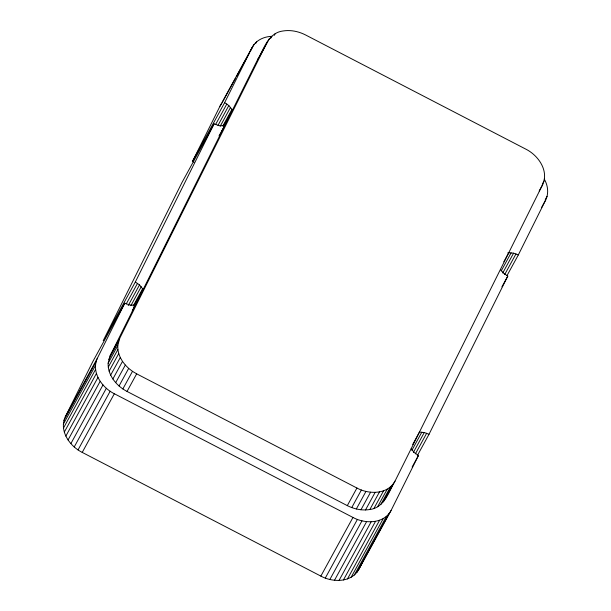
<?xml version="1.0" encoding="UTF-8"?>
<svg xmlns="http://www.w3.org/2000/svg" width="611" height="611" viewBox="0 0 611 611"><rect width="100%" height="100%" fill="white"/><g stroke="black" fill="none" stroke-linecap="round" stroke-linejoin="round"><path stroke-width="0.92" d="M411.127 448.841L414.289 452.568L418.474 455.455L391.048 510.536L358.932 569.192C351.684 582.688 332.873 582.703 320.851 576.104L82.225 452.4C69.799 446.236 58.877 430.938 65.24 416.939L92.666 361.865L124.781 303.201L129.54 304.942L135.306 305.263L132.22 311.106M391.048 510.536C383.8 524.024 364.988 524.047 352.967 517.448L114.341 393.736C101.915 387.573 90.993 372.275 97.355 358.283L124.781 303.201M108.139 363.224L110.049 355.976L257.727 59.404C263.952 48.765 268.435 32.818 282.885 31.008C290.592 29.718 298.535 31.398 305.447 34.896L525.72 149.084C538.146 155.247 549.068 170.545 542.698 184.545L395.019 481.117C388.802 491.756 384.319 507.703 369.861 509.513C362.163 510.804 354.212 509.123 347.3 505.625L127.035 391.437C116.663 386.015 107.696 375.467 108.139 363.224L117.77 345.62L119.687 338.379L267.366 41.808M507.023 275.569L518.334 254.917L545.76 199.843C548.93 193.267 547.907 185.301 544.271 179.138M193.993 162.198L192.526 161.319L219.952 106.245L252.068 47.582C255.765 40.257 264.036 36.538 271.956 36.332M214.094 123.842L181.979 182.506L103.213 340.678L135.329 282.015L214.094 123.842L218.853 125.591L224.619 125.904L221.533 131.747M192.526 161.319L224.642 102.663L252.068 47.582M385.388 498.713L391.277 486.883M358.932 569.192L362.308 562.418M417.26 455.753L429.021 434.276L507.787 276.103L503.601 273.209L500.44 269.482M224.038 126.141L232.478 110.117L228.827 105.55L224.642 102.663M134.733 305.492L143.165 289.469L139.514 284.909L135.329 282.015M222.396 102.281L235.51 78.323M236.419 76.665L249.532 52.706M250.441 51.057L254.061 44.443M255.772 43.389L256.673 41.739M215.53 124.636L226.834 103.977M217.974 125.385L228.827 105.55M220.159 126.34L230.561 107.337M259.721 56.265L269.352 38.669M270.658 38.356L271.536 36.759M222.939 125.805L231.989 109.277M126.217 303.988L137.521 283.336M65.24 416.939L97.355 358.283M274.278 35.339L275.156 33.742M63.926 420.429L96.042 361.765M63.33 424.187L95.446 365.523M128.203 305.561L139.514 284.909M63.452 428.112L95.568 369.449M130.846 305.691L141.248 286.689M133.175 305.981L142.676 288.636M64.3 432.114L96.416 373.458M65.843 436.101L97.959 377.438M110.049 355.976L119.687 338.379M108.735 359.467L118.374 341.87M68.058 439.958L100.173 381.302M108.262 367.15L117.892 349.553L117.77 345.62M109.109 371.152L118.74 353.555L117.892 349.553M70.876 443.609L102.992 384.945M110.652 375.139L120.291 357.534L118.74 353.555M74.229 446.947L106.345 388.291M112.867 378.996L122.498 361.399L120.291 357.534M78.048 449.902L110.163 391.246M115.685 382.646L125.316 365.05L122.498 361.399M82.225 452.4L114.341 393.736M119.046 385.984L128.677 368.387L125.316 365.05M122.857 388.94L132.495 371.343L128.677 368.387M127.035 391.437L136.665 373.833L132.495 371.343M347.3 505.625L356.939 488.029C368.96 494.627 387.771 494.612 395.019 481.117M351.737 507.596L361.376 489.999M356.328 509.001L365.958 491.404M320.851 576.104L352.967 517.448M360.956 509.795L370.587 492.199M325.289 578.075L357.404 519.419M542.263 184.255L544.011 181.055M539.2 190.945L542.698 184.545M365.5 509.971L375.139 492.374M329.871 579.48L361.987 520.816M503.792 261.852L508.764 252.771L513.576 253.175L518.334 254.917M369.861 509.513L379.5 491.916M501.196 270.971L511.147 252.794M334.5 580.274L366.615 521.618M373.924 508.444L383.563 490.847M502.723 273.002L513.576 253.175M545.264 199.652L547.074 196.352M377.598 506.779L387.229 489.182M504.686 274.545L515.997 253.886M541.69 207.274L545.76 199.843M412.669 444.518L419.452 432.122L424.263 432.527L429.021 434.276M339.044 580.45L371.16 521.786M380.775 504.564L390.414 486.967M383.395 501.852L393.033 484.256M411.883 450.33L421.834 432.153M501.906 286.842L507.787 276.103M343.405 579.992L375.521 521.336M413.41 452.361L424.263 432.527M415.373 453.897L426.684 433.245M347.468 578.923L379.584 520.259M351.142 577.258L383.257 518.594M412.142 467.025L418.474 455.455M354.327 575.043L386.442 516.387M356.939 572.331L389.054 513.675M219.028 135.833L224.619 125.904M132.977 309.403L135.306 305.263M223.626 125.813L232.478 110.117M133.847 305.996L143.165 289.469M219.952 106.245L221.946 103.106M257.727 59.404L259.224 57.052M507.81 252.855L508.764 252.771M136.665 373.833L356.939 488.029"/></g></svg>
